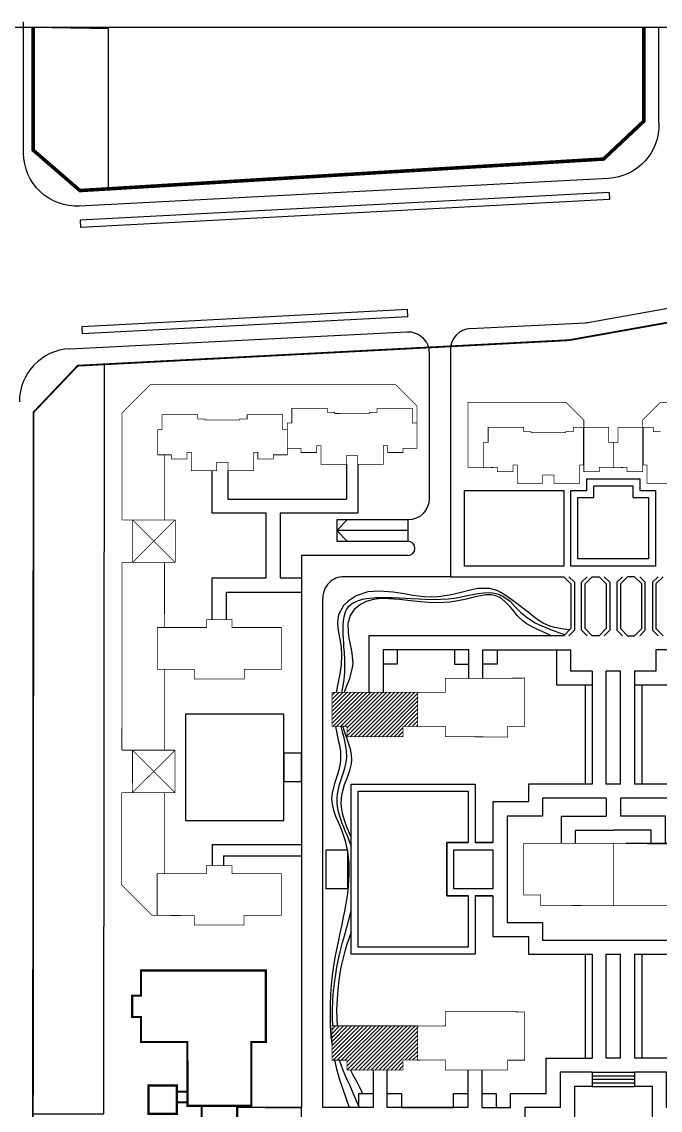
# Model space of a CAD drawing. Extents: x 164940 to 3842273, y 640355 to 1124023.
# Drawn here: x 3782986 to 3786589, y 1086024 to 1092166 of the extents above; entities that cross this region are included whole.
import ezdxf

# ---------------------------------------------------------------- set-up
doc = ezdxf.new("R2010")
doc.units = 0
doc.header["$LTSCALE"] = 1000
doc.header["$MEASUREMENT"] = 0
for name, pattern in [('238400', [0.8, 0.5, -0.3]), ('ACAD_ISO04W100', [30.5, 24, -3, 0.5, -3]), ('DASH', [0.35, 0.25, -0.1])]:
    doc.linetypes.add(name, pattern=pattern)
for name, color, linetype in [('HACTH', 8, 'Continuous'), ('l-123', 7, 'Continuous'), ('ROAD', 4, 'Continuous'), ('T-房间', 7, 'Continuous'), ('商业建筑', 7, 'Continuous'), ('地裂缝坐标戳', 130, 'Continuous'), ('红线', 1, 'Continuous'), ('道牙', 3, 'Continuous')]:
    doc.layers.add(name, color=color, linetype=linetype)
pattern_1 = [(45, (3485226.216563042, 1110707.083654269), (-11.22532015133644, 11.22532015133644), [])]

msp = doc.modelspace()

# ---------------------------------------------------------------- hatches: boundary and pattern name
at = {"layer": 'HACTH'}
h = msp.add_hatch(dxfattribs=at)
h.set_pattern_fill('ANSI31', color=6, scale=10, style=0)
h.set_pattern_definition(pattern_1)
h.paths.add_polyline_path([(3784736.894491537, 1088381.621291497), (3784736.894491509, 1088189.621290908), (3784820.894491503, 1088189.621290889), (3784820.894491494, 1088131.621290882), (3785136.894491555, 1088131.621290882), (3785136.894491555, 1088189.621290889), (3785220.894491484, 1088189.621290908), (3785220.894491522, 1088381.621291497)])
h = msp.add_hatch(dxfattribs=at)
h.set_pattern_fill('ANSI31', color=6, scale=10, style=0)
h.set_pattern_definition(pattern_1)
h.paths.add_polyline_path([(3785136.894491537, 1086307.764561184), (3785220.894491475, 1086307.764561184), (3785220.894491512, 1086499.764561773), (3784736.894491527, 1086499.764561773), (3784736.89449149, 1086307.764561184), (3784820.894491494, 1086307.764561166), (3784820.894491484, 1086249.764561158), (3785136.894491546, 1086249.764561158)])

# ---------------------------------------------------------------- linework, layer by layer
at = {"color": 8, "linetype": 'Continuous', "const_width": 20, "flags": 128}
msp.add_lwpolyline([(3786497.222811652, 1092134.941592076), (3786497.222811652, 1091605.858349734), (3786269.433069712, 1091391.517509659), (3783314.189842844, 1091213.628106181), (3783049.946068328, 1091442.134494995), (3783049.946068328, 1092132.956690349)], dxfattribs=at)
at = {"color": 8, "linetype": '238400', "ltscale": 5, "flags": 128}
msp.add_lwpolyline([(3783475.113719309, 1091228.130889059), (3783475.113719309, 1092127.168002211), (3783049.946068328, 1092132.956690349), (3783049.946068328, 1091442.134494995), (3783314.189842844, 1091213.628106181), (3783475.113719309, 1091228.130889059)], dxfattribs=at)
at = {"layer": 'l-123', "ltscale": 6}
msp.add_lwpolyline([(3781145.982447051, 1092135.633431011), (3790229.370824572, 1092135.633431011), (3790229.370824572, 1079378.863604319), (3781145.982447051, 1079378.863604319)], close=True, dxfattribs=at)
at = {"layer": 'ROAD', "color": 8}
for p, q in [((3786179.862884561, 1090469.304514535), (3786852.666202279, 1090589.117367164)), ((3785518.857161392, 1090435.055433483), (3786164.861597128, 1090467.597824679)), ((3784149.783850916, 1089472.293871612), (3784818.25015879, 1089472.293871612)), ((3784764.894784166, 1089234.572086082), (3785164.894784166, 1089234.572706361)), ((3784564.886141501, 1089154.572701555), (3784564.893463448, 1086038.085131393)), ((3785164.894490715, 1089154.572701555), (3784564.886141501, 1089154.572701555)), ((3785404.894490715, 1089034.572701555), (3784804.886722647, 1089034.572701555)), ((3784061.237828813, 1087522.913568065), (3784564.886179183, 1087522.914799702)), ((3784061.237828813, 1087522.913568065), (3784061.237828869, 1087402.913750027)), ((3784125.237828407, 1087458.913724561), (3784125.237828463, 1087402.913725775))]:
    msp.add_line(p, q, dxfattribs=at)
at = {"layer": 'ROAD', "color": 8, "ltscale": 6}
for p, q in [((3785404.894490715, 1089034.572701555), (3786044.89209459, 1089034.572701555)), ((3786044.89209459, 1089034.572701555), (3786084.89209459, 1088994.572701555)), ((3786604.901679091, 1089034.572701555), (3786564.901679091, 1088994.572701555)), ((3786084.89209459, 1088994.572701555), (3786084.89209459, 1088741.621291403)), ((3786564.901679091, 1088994.572701555), (3786564.901679091, 1088741.621291403)), ((3784244.886141501, 1088947.745182392), (3784564.886627428, 1088947.745182392)), ((3786084.89209459, 1088741.621291403), (3786044.89209459, 1088701.621291403)), ((3786564.901679091, 1088741.621291403), (3786604.901679091, 1088701.621291403)), ((3786044.89209459, 1088701.621291403), (3785588.908152131, 1088701.621291403)), ((3785588.908152131, 1088621.621291403), (3786084.89209459, 1088621.621291403)), ((3787060.880829299, 1088621.621291403), (3786564.901679091, 1088621.621291403))]:
    msp.add_line(p, q, dxfattribs=at)
for points in [[(3782996.381555645, 1091472.662574918), (3782996.381555645, 1092166.161510934)], [(3785406.466645084, 1090334.568326016), (3786074.238715999, 1090369.236356866), (3786867.982313026, 1090510.586261236), (3787235.864777293, 1090529.689734717)], [(3785280.828343051, 1090328.045692452), (3783452.680568218, 1090233.135638227)], [(3786174.070589215, 1089521.153093454), (3786174.070589215, 1089587.153093469), (3786474.070589624, 1089587.153093469), (3786474.070589624, 1089521.153093454), (3786563.249084258, 1089521.153093454), (3786563.249084258, 1089094.572701555), (3786084.89209459, 1089094.572701555), (3786084.89209459, 1089521.153093454), (3786174.070589215, 1089521.153093454)], [(3784061.238355001, 1089027.745182392), (3784364.886141501, 1089027.745182392), (3784364.886141501, 1089392.293871612), (3784061.238355001, 1089392.293871612)], [(3786073.176365837, 1089034.572701555), (3786104.89209459, 1089002.856972803), (3786104.89209459, 1088733.337020156), (3786073.176365837, 1088701.621291403)], [(3786176.612615593, 1088701.621291403), (3786144.89688684, 1088733.337020156), (3786144.89688684, 1089002.856972803), (3786176.612615593, 1089034.572701555)], [(3786244.89209459, 1089034.572701555), (3786284.89209459, 1088994.572701555), (3786284.89209459, 1088741.621291403), (3786244.89209459, 1088701.621291403), (3786204.89688684, 1088701.621291403), (3786164.89688684, 1088741.621291403), (3786164.89688684, 1088994.572701555), (3786204.89688684, 1089034.572701555), (3786244.89209459, 1089034.572701555)], [(3786273.176365837, 1089034.572701555), (3786304.89209459, 1089002.856972803), (3786304.89209459, 1088733.337020156), (3786273.176365837, 1088701.621291403)], [(3786376.612615593, 1089034.572701555), (3786344.89688684, 1089002.856972803), (3786344.89688684, 1088733.337020156), (3786376.612615593, 1088701.621291403)], [(3786444.89688684, 1088701.621291403), (3786484.89688684, 1088741.621291403), (3786484.89688684, 1088994.572701555), (3786444.89688684, 1089034.572701555), (3786404.89688684, 1089034.572701555), (3786364.89688684, 1088994.572701555), (3786364.89688684, 1088741.621291403), (3786404.89688684, 1088701.621291403), (3786444.89688684, 1088701.621291403)], [(3786473.181158088, 1088701.621291403), (3786504.89688684, 1088733.337020156), (3786504.89688684, 1089002.856972803), (3786473.181158088, 1089034.572701555)], [(3786576.617407843, 1089034.572701555), (3786544.901679091, 1089002.856972803), (3786544.901679091, 1088733.337020156), (3786576.617407843, 1088701.621291403)], [(3784444.886141501, 1089027.745182392), (3784564.886439478, 1089027.745182392)], [(3784141.238355001, 1088791.74478731), (3784141.238355001, 1088947.745182392), (3784326.934270363, 1088947.745182392)], [(3784968.893498842, 1086249.764561158), (3784968.893498842, 1086038.084678993), (3784684.893463448, 1086038.084678993), (3784684.886722647, 1088914.572408114)], [(3785588.908152131, 1088701.621291403), (3784944.899956377, 1088701.621291403), (3784944.899956377, 1088379.538080142)], [(3785508.908152131, 1088621.621291403), (3785024.899956377, 1088621.621291403)], [(3785024.899956377, 1088621.621291403), (3785024.899956377, 1088379.538080142)], [(3785104.899956377, 1088621.621291403), (3785104.899956377, 1088541.621291403), (3785024.899956377, 1088541.621291403)], [(3785428.908152131, 1088621.621291403), (3785428.908152131, 1088541.621291403), (3785508.908152131, 1088541.621291403)], [(3785508.908152131, 1088459.538080104), (3785508.908152131, 1088621.621291403)], [(3785588.908152131, 1088459.538080104), (3785588.908152131, 1088621.621291403)], [(3785668.908152131, 1088621.621291403), (3785668.908152131, 1088541.621291403), (3785588.908152131, 1088541.621291403)], [(3786204.89688684, 1088421.621291403), (3786004.89209459, 1088421.621291403), (3786004.89209459, 1088621.621291403)], [(3786204.89688684, 1088501.621291403), (3786084.89209459, 1088501.621291403), (3786084.89209459, 1088621.621291403)], [(3786564.901679091, 1088621.621291403), (3786564.901679091, 1088501.621291403), (3786444.89688684, 1088501.621291403)], [(3786644.901679091, 1088621.621291403), (3786644.901679091, 1088421.621291403), (3786444.89688684, 1088421.621291403)], [(3786204.89688684, 1088501.621291403), (3786204.89688684, 1087863.764562317)], [(3786364.89688684, 1088501.621291403), (3786284.89688684, 1088501.621291403)], [(3786284.89688684, 1087863.764562317), (3786284.89688684, 1088501.621291403)], [(3786364.89688684, 1087863.764562317), (3786364.89688684, 1088501.621291403)], [(3786444.89688684, 1088501.621291403), (3786444.89688684, 1087863.764562317)], [(3786164.89688684, 1088421.621291403), (3786164.89688684, 1087863.764562317)], [(3786484.89688684, 1088421.621291403), (3786484.89688684, 1087863.764562317)], [(3785544.895980133, 1087233.764561944), (3785544.895980133, 1086903.764561553), (3784844.894594893, 1086903.764561553), (3784844.894594893, 1087863.764562317), (3785544.895980133, 1087863.764562317), (3785544.895980133, 1087533.764561944)], [(3786204.89688684, 1087863.764562317), (3785844.894491479, 1087863.764562317), (3785844.894491479, 1087763.764561944), (3785644.894490715, 1087763.764561944), (3785644.894490715, 1087533.764561944)], [(3786364.89688684, 1087863.764562317), (3786284.89688684, 1087863.764562317)], [(3786444.89688684, 1086903.764562317), (3786804.894491479, 1086903.764562317), (3786804.894491479, 1087003.764561944), (3787004.894490715, 1087003.764561944), (3787004.894490715, 1087763.764561944), (3786804.894491479, 1087763.764561944), (3786804.894491479, 1087863.764562317), (3786444.89688684, 1087863.764562317)], [(3783810.841302739, 1087815.55914157), (3783810.841131981, 1087815.356705253)], [(3785504.895980133, 1087233.764561944), (3785504.895980133, 1086943.764561553), (3784884.894594893, 1086943.764561553), (3784884.894594893, 1087823.764562317), (3785504.895980133, 1087823.764562317), (3785504.895980133, 1087533.764561944)], [(3786284.894491237, 1087783.764562317), (3785924.894491479, 1087783.764562317), (3785924.894491479, 1087683.764561944), (3785724.894490715, 1087683.764561944), (3785724.894490715, 1087083.764561944), (3785924.894491479, 1087083.764561944)], [(3785924.894491479, 1087083.764561944), (3785924.894491479, 1086983.764562317), (3786724.894491479, 1086983.764562317), (3786724.894491479, 1087083.764561944), (3786924.894490715, 1087083.764561944), (3786924.894490715, 1087683.764561944), (3786724.894491479, 1087683.764561944), (3786724.894491479, 1087783.764562317), (3786364.894491237, 1087783.764562317)], [(3786284.894491237, 1087783.764562336), (3786284.894491209, 1087683.764561944)], [(3786364.894491237, 1087783.764562317), (3786364.894491209, 1087683.764561944)], [(3786031.799766764, 1087529.76456222), (3786031.799766764, 1087683.764561944), (3786284.894491209, 1087683.764561944)], [(3786617.9892157, 1087529.76456222), (3786617.9892157, 1087683.764561944), (3786364.894491265, 1087683.764561944)], [(3786111.799766764, 1087529.764562239), (3786111.799766764, 1087603.764561944), (3786324.894491237, 1087603.764561944)], [(3786537.9892157, 1087529.764562239), (3786537.9892157, 1087603.764561944), (3786324.894491237, 1087603.764561944)], [(3785504.895980133, 1087533.764561944), (3785384.895980133, 1087533.764561944), (3785384.895980133, 1087233.764561944), (3785504.895980133, 1087233.764561944)], [(3785504.895980133, 1087233.764561944), (3785384.895980133, 1087233.764561944), (3785384.895980133, 1087533.764561944), (3785504.895980133, 1087533.764561944)], [(3785644.894490715, 1087533.764561944), (3785544.895980133, 1087533.764561944)], [(3785544.895980133, 1087533.764561944), (3785644.894490715, 1087533.764561944)], [(3785644.894490715, 1087493.764561944), (3785644.894490715, 1087273.764561944)], [(3785544.895980133, 1087233.764561944), (3785644.894490715, 1087233.764561944)], [(3785644.894490715, 1087233.764561944), (3785544.895980133, 1087233.764561944)], [(3785644.894490715, 1087233.764561944), (3785644.894490715, 1087003.764561944), (3785844.894491479, 1087003.764561944), (3785844.894491479, 1086903.764562317), (3786204.89688684, 1086903.764562317)], [(3786164.89688684, 1086903.764562317), (3786164.89688684, 1086318.085755211)], [(3786204.89688684, 1086903.764562317), (3786204.89688684, 1086318.085755211)], [(3786284.89688684, 1086903.764562317), (3786364.89688684, 1086903.764562317)], [(3786284.89688684, 1086318.089104992), (3786284.89688684, 1086903.764562317)], [(3786364.89688684, 1086318.089104992), (3786364.89688684, 1086903.764562317)], [(3786444.89688684, 1086903.764562317), (3786444.89688684, 1086318.085755211)], [(3786484.89688684, 1086903.764562317), (3786484.89688684, 1086318.085755211)], [(3785582.893498836, 1086249.764561196), (3785582.893498836, 1086038.084678993), (3785744.892523305, 1086038.084678993), (3785744.892523305, 1086118.087430102), (3785944.893360751, 1086118.087430102), (3785944.893360751, 1086318.089104992), (3786204.89688684, 1086318.089104992)], [(3786364.89688684, 1086318.089104992), (3786284.89688684, 1086318.089104992)], [(3787066.895482594, 1086249.764561177), (3787066.895482594, 1086038.084678993), (3786904.892523305, 1086038.084678993), (3786904.892523305, 1086118.087430102), (3786704.893360751, 1086118.087430102), (3786704.893360751, 1086318.089104992), (3786444.89688684, 1086318.089104992)], [(3785502.893498836, 1086249.764561177), (3785502.893498836, 1086038.084678993), (3785048.893498842, 1086038.084678993), (3785048.893498842, 1086249.764561158)], [(3786204.89688684, 1086238.089104992), (3786024.893360751, 1086238.089104992), (3786024.893360751, 1086038.087430102), (3785824.892523305, 1086038.087430102), (3785824.892523305, 1085838.087430102)], [(3786204.89688684, 1086238.089104992), (3786204.89688684, 1086158.089104992)], [(3786204.89688684, 1086238.089104992), (3786444.89688684, 1086238.089104992)], [(3786204.89688684, 1086218.089104992), (3786444.89688684, 1086218.089104992)], [(3786824.892523305, 1085838.087430102), (3786824.892523305, 1086038.087430102), (3786624.893360751, 1086038.087430102), (3786624.893360751, 1086238.089104992), (3786444.89688684, 1086238.089104992)], [(3786444.89688684, 1086238.089104992), (3786444.89688684, 1086158.089104992)], [(3786204.89688684, 1086158.089104992), (3786104.893360751, 1086158.089104992), (3786104.893360751, 1085958.087430102), (3785904.892523305, 1085958.087430102), (3785904.892523305, 1085838.087430102)], [(3786204.89688684, 1086198.089104992), (3786444.89688684, 1086198.089104992)], [(3786204.89688684, 1086178.089104992), (3786444.89688684, 1086178.089104992)], [(3786204.89688684, 1086158.089104992), (3786444.89688684, 1086158.089104992)], [(3786744.892523305, 1085838.087430102), (3786744.892523305, 1085958.087430102), (3786544.893360751, 1085958.087430102), (3786544.893360751, 1086158.089104992), (3786444.89688684, 1086158.089104992)], [(3784888.893498842, 1086038.084678993), (3784888.893498842, 1086118.084678993), (3784968.893498842, 1086118.084678993)], [(3785048.893498842, 1086118.084678993), (3785128.893498842, 1086118.084678993), (3785128.893498842, 1086038.084678993)], [(3785422.893498836, 1086038.084678993), (3785422.893498836, 1086118.084678993), (3785502.893498836, 1086118.084678993)], [(3785582.893498836, 1086118.084678993), (3785662.893498836, 1086118.084678993), (3785662.893498836, 1086038.084678993)], [(3784359.893523462, 1086038.084678993), (3784201.441516111, 1086038.084678993)], [(3784564.891409285, 1086038.086206046), (3784359.893523462, 1086038.084678993)], [(3784359.893523462, 1086038.084678993), (3784564.893463448, 1086038.085753628)], [(3785128.893498842, 1086038.084678993), (3785422.893498836, 1086038.084678993)]]:
    msp.add_lwpolyline(points, dxfattribs=at)
at = {"layer": 'ROAD', "color": 8}
msp.add_lwpolyline([(3783256.764032541, 1090321.102780149), (3785158.857161392, 1090416.920479321, -0.4290335848707968), (3785284.894490715, 1090297.072447826), (3785284.894490715, 1089474.573581935, -0.414213562373095), (3785164.894490715, 1089354.573581935), (3784764.894784166, 1089354.573581935)], format="xyb", dxfattribs=at)
for points in [[(3785404.894490715, 1090315.207401988), (3785404.894490715, 1089034.572701555)], [(3784882.250158384, 1089669.353748717), (3784882.250158384, 1089392.293871612), (3784444.886141501, 1089392.293871612), (3784444.886141501, 1089027.745182392)], [(3784818.25015879, 1089669.353748717), (3784818.25015879, 1089472.293871612)], [(3784061.238355001, 1089392.293871612), (3784061.238355001, 1089392.293871612), (3784061.238355001, 1089632.293871575)], [(3784149.783850916, 1089632.293871593), (3784149.783850916, 1089472.293871612)], [(3784764.894784166, 1089354.573581935), (3784764.894784166, 1089234.572086082)], [(3784822.119961044, 1089354.572743688), (3784764.894784166, 1089294.573144157), (3784822.119956015, 1089234.572174818)], [(3785164.894784166, 1089354.573581935), (3785164.894784166, 1089234.572706361)], [(3785164.894784166, 1089294.573144157), (3784764.894784166, 1089294.573144157)], [(3784061.238355001, 1088791.744802453), (3784061.238355001, 1089027.745182392)], [(3784125.237931784, 1087458.913724561), (3784564.886329545, 1087458.914799698)]]:
    msp.add_lwpolyline(points, dxfattribs=at)
for points in [[(3783452.677053044, 1090233.135455259), (3783302.308697531, 1090225.308642191), (3783052.458291229, 1089962.350631923), (3783049.150547309, 1086003.087430083), (3783449.147720354, 1086003.087430083), (3783452.677053044, 1090233.135455259)], [(3784464.887841007, 1088259.198653576), (3783910.477626536, 1088259.197989058), (3783910.477626489, 1087659.198144925), (3784464.88784096, 1087659.198809461)], [(3784464.887840988, 1087879.198731527), (3784564.888698801, 1087879.198778503), (3784564.888698801, 1088039.198778503), (3784464.887840988, 1088039.198731527)]]:
    msp.add_lwpolyline(points, close=True, dxfattribs=at)
at = {"layer": 'ROAD', "color": 8, "ltscale": 6}
for points in [[(3786214.070589215, 1089481.153093454), (3786214.070589215, 1089547.153093469), (3786434.070589624, 1089547.153093469), (3786434.070589624, 1089481.153093454), (3786523.249084258, 1089481.153093454), (3786523.249084258, 1089134.572701555), (3786124.89209459, 1089134.572701555), (3786124.89209459, 1089481.153093454)], [(3786044.89209459, 1089094.572701555), (3785484.893557213, 1089094.572701555), (3785484.893557213, 1089521.153093454), (3786044.89209459, 1089521.153093454)], [(3784824.894594893, 1087273.764561944), (3784704.890016595, 1087273.764702518), (3784704.890016595, 1087493.764702518), (3784824.894594893, 1087493.764561944)], [(3785644.894490715, 1087273.764561944), (3785424.895980133, 1087273.764561944), (3785424.895980133, 1087493.764561944), (3785644.894490715, 1087493.764561944)], [(3784564.891409285, 1086038.086206046), (3784201.441516111, 1086038.085131393), (3784201.441516111, 1085438.08499907), (3784564.891409285, 1085438.086073705)]]:
    msp.add_lwpolyline(points, close=True, dxfattribs=at)
at = {"layer": 'ROAD', "color": 8}
for centre, radius, start, end in [((3786158.824267795, 1090587.445856192), 120.0000000000065, 272.883824201051, 280.0973917685381), ((3785524.894490715, 1090315.207401988), 120, 92.88382420105103, 180), ((3783272.505857868, 1090021.51607328), 299.9999999999775, 93.00783741242952, 179.9530424442), ((3785164.894846192, 1089194.57268848), 40.00001789397675, 270.0000800412793, 90.00008004127936), ((3784804.886722647, 1088914.572701555), 120, 90, 180.0001600825587)]:
    msp.add_arc(centre, radius, start, end, dxfattribs=at)
at = {"layer": 'T-房间', "linetype": 'DASH', "ltscale": 6}
for p, q in [((3786158.070589432, 1089665.081355096), (3786158.070589432, 1089877.15309345)), ((3786490.070589434, 1089877.15309345), (3786490.070589434, 1089665.081355096))]:
    msp.add_line(p, q, dxfattribs=at)
at = {"layer": 'T-房间', "ltscale": 6, "const_width": 4}
for points in [[(3785216.250158621, 1089901.353748728), (3785216.250158621, 1089998.160457377), (3785096.250158621, 1090118.160457377), (3783712.58434708, 1090118.160457377), (3783552.466273548, 1089958.177384053), (3783551.957533218, 1089355.036394288)], [(3786158.070589432, 1089877.15309345), (3786158.070589432, 1089918.160457377), (3786058.070589432, 1090018.160457377), (3785504.894490724, 1090018.160457377), (3785504.894490724, 1089651.153093491), (3785592.070589399, 1089651.153093491)], [(3786490.070589434, 1089877.15309345), (3786490.070589434, 1089918.160457377), (3786590.070589434, 1090018.160457377), (3787144.894490724, 1090018.160457377), (3787144.894490724, 1089651.153093491), (3787056.07058944, 1089651.153093491)], [(3786592.070589446, 1089853.153093447), (3786550.070589444, 1089853.153093447), (3786550.070589444, 1089877.15309345), (3786350.070589434, 1089877.15309345), (3786350.070589434, 1089793.153093447), (3786324.070589438, 1089793.153093447), (3786324.07058941, 1089651.153093491), (3786402.070589436, 1089651.153093473), (3786402.070589436, 1089627.153093469), (3786490.070589434, 1089627.153093469), (3786490.070589434, 1089665.081355096), (3786514.070589643, 1089665.081355096), (3786514.070589643, 1089561.153093454), (3786658.070589637, 1089561.153093436)], [(3783792.267408974, 1089722.310741384), (3783791.957447844, 1089354.833957971)], [(3783551.957533218, 1089355.036394288), (3783851.957533218, 1089354.783348803)], [(3783611.957533218, 1089355.036394288), (3783611.957533218, 1089115.036394288)], [(3783611.957533218, 1089354.985785194), (3783851.957533218, 1089114.783178054)], [(3783851.957533218, 1089354.783348803), (3783611.957533218, 1089115.036394288)], [(3783851.957533218, 1089354.783348803), (3783851.957533218, 1089114.783178054)], [(3783551.755096836, 1089115.036394288), (3783550.861457976, 1088055.576011342)], [(3783851.957533218, 1089114.783178054), (3783551.755096836, 1089115.036394288)], [(3783791.755011462, 1089114.833957971), (3783791.445437612, 1088747.816315283)], [(3783791.246329404, 1088511.762058371), (3783790.86154335, 1088055.576011342)], [(3783550.861457976, 1088055.576011342), (3783850.861457976, 1088055.576011342)], [(3783610.861457976, 1088055.576011342), (3783610.861457976, 1087815.576011342)], [(3783610.861457976, 1088055.525402249), (3783850.861457976, 1087815.322795109)], [(3783850.861457976, 1088055.322965857), (3783610.861457976, 1087815.576011342)], [(3783611.957533218, 1088055.576011342), (3783611.957533218, 1087870.036394288)], [(3783850.861457976, 1088055.322965857), (3783850.861457976, 1087815.322795109)], [(3783550.659021594, 1087815.576011342), (3783550.219431704, 1087294.416856774), (3783721.560687374, 1087122.931016394), (3783750.08330494, 1087122.931173079)], [(3783550.659021594, 1087815.576011342), (3783850.861457976, 1087815.576011342)], [(3783790.659106977, 1087815.576011342), (3783790.273979416, 1087358.985091679)]]:
    msp.add_lwpolyline(points, dxfattribs=at)
for points in [[(3785216.250158612, 1089901.353748728), (3785190.250158615, 1089901.353748728), (3785190.250158615, 1089985.353748713), (3784990.250158606, 1089985.353748713), (3784990.250158606, 1089961.353748728), (3784948.250158614, 1089961.353748728), (3784948.250158604, 1089955.353748713), (3784752.250158627, 1089955.353748658), (3784752.250158627, 1089961.353748728), (3784710.250158625, 1089961.353748728), (3784710.250158625, 1089985.353748713), (3784510.250158615, 1089985.353748713), (3784510.250158615, 1089901.353748728), (3784484.25015861, 1089901.353748728), (3784484.250158591, 1089759.353748773), (3784562.250158617, 1089759.353748754), (3784562.250158617, 1089735.353748751), (3784650.250158615, 1089735.353748751), (3784650.250158615, 1089773.282010377), (3784674.250158824, 1089773.282010377), (3784674.250158824, 1089669.353748717), (3784818.250158818, 1089669.353748717), (3784818.25015879, 1089717.353748687), (3784882.25015844, 1089717.35374865), (3784882.250158412, 1089669.353748717), (3785026.250158416, 1089669.353748717), (3785026.250158416, 1089773.282010377), (3785050.250158615, 1089773.282010377), (3785050.250158615, 1089735.353748751), (3785138.250158614, 1089735.353748751), (3785138.250158614, 1089759.353748754), (3785216.250158621, 1089759.353748754)], [(3784484.25015861, 1089864.293871605), (3784458.250158614, 1089864.293871605), (3784458.250158614, 1089948.293871608), (3784258.250158604, 1089948.293871608), (3784258.250158604, 1089924.293871605), (3784216.250158602, 1089924.293871623), (3784216.250158602, 1089918.29387159), (3784020.250158625, 1089918.293871552), (3784020.250158625, 1089924.293871605), (3783978.250158623, 1089924.293871605), (3783978.250158623, 1089948.293871608), (3783778.250158614, 1089948.293871608), (3783778.250158614, 1089864.293871605), (3783752.250158608, 1089864.293871605), (3783752.250158589, 1089722.293871649), (3783830.250158615, 1089722.293871649), (3783830.250158615, 1089698.293871646), (3783918.250158614, 1089698.293871646), (3783918.250158614, 1089736.222133272), (3783942.250158822, 1089736.222133272), (3783942.250158813, 1089632.293871612), (3784086.250158817, 1089632.293871612), (3784086.250158789, 1089680.293871582), (3784150.250158438, 1089680.293871526), (3784150.250158411, 1089632.293871612), (3784294.250158405, 1089632.293871612), (3784294.250158405, 1089736.222133272), (3784318.250158614, 1089736.222133272), (3784318.250158614, 1089698.293871646), (3784406.250158612, 1089698.293871646), (3784406.250158612, 1089722.293871649), (3784484.25015861, 1089722.293871649)], [(3786324.070589429, 1089793.153093447), (3786298.070589432, 1089793.153093447), (3786298.070589432, 1089877.153093432), (3786098.070589423, 1089877.15309345), (3786098.070589423, 1089853.153093447), (3786056.070589431, 1089853.153093447), (3786056.070589421, 1089847.153093432), (3785860.070589444, 1089847.153093376), (3785860.070589444, 1089853.153093447), (3785818.070589442, 1089853.153093447), (3785818.070589442, 1089877.15309345), (3785618.070589432, 1089877.15309345), (3785618.070589432, 1089793.153093447), (3785592.070589427, 1089793.153093447), (3785592.070589408, 1089651.153093491), (3785670.070589434, 1089651.153093473), (3785670.070589434, 1089627.153093469), (3785758.070589432, 1089627.153093469), (3785758.070589432, 1089665.081355096), (3785782.070589641, 1089665.081355096), (3785782.070589632, 1089561.153093436), (3785926.070589636, 1089561.153093436), (3785926.070589608, 1089609.153093406), (3785990.070589257, 1089609.153093369), (3785990.070589229, 1089561.153093436), (3786134.070589233, 1089561.153093436), (3786134.070589233, 1089665.081355096), (3786158.070589432, 1089665.081355096), (3786158.070589432, 1089627.153093469), (3786246.070589431, 1089627.153093469), (3786246.070589431, 1089651.153093473), (3786324.070589438, 1089651.153093473)], [(3784451.238345157, 1088747.745178238), (3784451.238292361, 1088511.74517677), (3784241.738277458, 1088511.745175448), (3784241.738280168, 1088457.245183521), (3783960.738280162, 1088457.245183521), (3783960.738280162, 1088511.745183513), (3783751.238292361, 1088511.745190666), (3783751.238338433, 1088747.745177363), (3784029.238385621, 1088747.745178238), (3784029.238396686, 1088791.744814561), (3784173.238313317, 1088791.744760004), (3784173.238313317, 1088747.745183323), (3784451.238345157, 1088747.745178238)], [(3785220.894491522, 1088381.621291497), (3785376.894491499, 1088381.621291459), (3785376.894491499, 1088461.621291403), (3785728.894491501, 1088461.621291459), (3785824.894491479, 1088461.621291441), (3785824.894491525, 1088189.621290908), (3785728.89449152, 1088189.621290871), (3785728.894491529, 1088131.621290901), (3785376.894491481, 1088131.621290882), (3785376.894491481, 1088189.621290871), (3785220.894491484, 1088189.621290889)], [(3785220.894491512, 1088381.621291497), (3784736.894491537, 1088381.621291497), (3784736.894491509, 1088189.621290908), (3784820.894491503, 1088189.621290889), (3784820.894491494, 1088131.621290882), (3785136.894491555, 1088131.621290882), (3785136.894491555, 1088189.621290889), (3785220.89449155, 1088189.621290908)], [(3786324.894491395, 1087529.764562276), (3786324.894491395, 1087529.764562276), (3785818.705042589, 1087529.764562183), (3785818.705042589, 1087237.764561669), (3785914.705042586, 1087237.76456165), (3785914.705042586, 1087179.76456168), (3786324.894491479, 1087179.764561717), (3786324.894491488, 1087237.764561706)], [(3786831.083940359, 1087529.764562183), (3786324.894491553, 1087529.764562276), (3786324.894491553, 1087529.764562276), (3786324.894491488, 1087237.764561743), (3786324.894491479, 1087179.764561717), (3786735.083940363, 1087179.76456168), (3786735.083940372, 1087237.76456165), (3786831.083940368, 1087237.764561669)], [(3784450.274670774, 1087358.914141346), (3784450.274617977, 1087122.914139879), (3784240.774603074, 1087122.914138556), (3784240.774605785, 1087068.414146629), (3783959.774605788, 1087068.414146629), (3783959.774605779, 1087122.914146621), (3783750.274617977, 1087122.914153774), (3783750.274670774, 1087358.914140452), (3784028.274711248, 1087358.914141346), (3784028.274722302, 1087402.913777669), (3784172.274638934, 1087402.913723112), (3784172.274638934, 1087358.914146431), (3784450.274670774, 1087358.914141346)], [(3785220.894491512, 1086499.764561792), (3785376.89449149, 1086499.764561754), (3785376.89449149, 1086579.764561699), (3785728.894491492, 1086579.764561754), (3785824.894491469, 1086579.764561736), (3785824.894491516, 1086307.764561203), (3785728.89449151, 1086307.764561166), (3785728.89449152, 1086249.764561196), (3785376.894491471, 1086249.764561177), (3785376.894491471, 1086307.764561166), (3785220.894491475, 1086307.764561184)], [(3785220.894491503, 1086499.764561773), (3784736.894491527, 1086499.764561773), (3784736.89449149, 1086307.764561184), (3784820.894491494, 1086307.764561166), (3784820.894491484, 1086249.764561158), (3785136.894491546, 1086249.764561158), (3785136.894491537, 1086307.764561184), (3785220.89449154, 1086307.764561184)]]:
    msp.add_lwpolyline(points, close=True, dxfattribs=at)
at = {"layer": '商业建筑', "const_width": 12}
for points in [[(3783921.44151612, 1086048.087430083), (3784281.441516111, 1086048.087430083), (3784281.441516139, 1086408.087430083), (3784363.441516103, 1086408.087430083), (3784363.441516094, 1086812.087430105), (3783659.125990083, 1086812.087430105), (3783659.125990083, 1086670.087430113), (3783609.461772347, 1086670.078974486), (3783609.461772347, 1086550.078974486), (3783659.125990083, 1086550.087430113), (3783659.125990083, 1086408.087430139), (3783920.912250064, 1086408.087430083), (3783921.44151612, 1086048.087430083)], [(3783701.441516129, 1086163.087430083), (3783861.44151612, 1086163.087430102), (3783861.44151612, 1086003.087430102), (3783701.441516129, 1086003.087430083)], [(3784201.441516111, 1086048.087430083), (3784001.441516111, 1086048.087430083), (3784001.441516111, 1085918.087430102), (3784201.441516111, 1085918.087430102)]]:
    msp.add_lwpolyline(points, close=True, dxfattribs=at)
for points in [[(3783861.44151612, 1086128.087430102), (3783921.44151612, 1086128.087430102)], [(3783861.44151612, 1086068.087430102), (3783921.44151612, 1086068.087430102)]]:
    msp.add_lwpolyline(points, dxfattribs=at)
at = {"layer": '地裂缝坐标戳', "color": 8, "ltscale": 6}
for points in [[(3786078.460278369, 1088735.189475183), (3786044.74701694, 1088738.744896621), (3786013.959605906, 1088743.223833618), (3785995.273478243, 1088746.978954904), (3785965.308262965, 1088755.504589629), (3785929.114316933, 1088771.771491215), (3785903.552265463, 1088787.474788361), (3785875.824481685, 1088807.599422679), (3785843.49759735, 1088833.379157939), (3785814.341796644, 1088856.737727978), (3785779.577726096, 1088883.677432359), (3785752.138958162, 1088904.580272426), (3785713.69594802, 1088931.04352272), (3785690.010947788, 1088945.263154496), (3785672.393653633, 1088954.080144641), (3785626.725073762, 1088967.717545022), (3785560.20372493, 1088967.195377395), (3785516.676390719, 1088959.097000052), (3785457.383398784, 1088943.898202003), (3785408.659534546, 1088931.533514623), (3785338.593099488, 1088920.527326398), (3785295.537912536, 1088919.440856044), (3785257.214610612, 1088921.460162558), (3785193.766175972, 1088929.119569816), (3785154.713889014, 1088935.327754327), (3785082.748436479, 1088946.744740707), (3785002.763343992, 1088953.418712158), (3784940.004566226, 1088948.608222798), (3784873.056894455, 1088926.855545238), (3784827.285509117, 1088897.153920558), (3784801.475864647, 1088871.627212231), (3784773.00690376, 1088819.687142827), (3784767.485561667, 1088777.880546142), (3784769.803384745, 1088741.901388866), (3784780.392561693, 1088680.310750817), (3784787.805304218, 1088637.138941725), (3784791.283214845, 1088592.710789506), (3784788.116659576, 1088534.951112279), (3784780.768914128, 1088486.673161433), (3784771.369080886, 1088438.499167458), (3784760.513206076, 1088381.621291497)], [(3784792.105783865, 1088381.621291497), (3784800.322934713, 1088418.535841842), (3784804.239353713, 1088440.025464118), (3784809.534814766, 1088492.513322578), (3784810.115879679, 1088535.508766201), (3784809.125167903, 1088565.68029045), (3784806.543572329, 1088608.83635736), (3784804.575780824, 1088636.847901799), (3784803.025176467, 1088659.636933476), (3784800.446189081, 1088709.177498788), (3784799.860247754, 1088732.642504898), (3784799.947682124, 1088754.907750384), (3784801.798029689, 1088785.757862934), (3784805.073394885, 1088808.05860429), (3784812.680215238, 1088835.23923044), (3784818.308505237, 1088847.791676883), (3784830.222286692, 1088865.516403568), (3784845.862913232, 1088880.099439648), (3784856.164102376, 1088887.009550472), (3784887.061861053, 1088900.937595078), (3784909.87330498, 1088907.280627013), (3784931.590566484, 1088911.390198608), (3784969.06033105, 1088915.505990376), (3784982.748388479, 1088916.330098704), (3785033.541537801, 1088917.351721701), (3785076.328489797, 1088916.659410716), (3785117.428084359, 1088915.058773354), (3785185.861275874, 1088911.217846953), (3785228.796676349, 1088908.772190911), (3785295.895727359, 1088906.426108991), (3785350.196318438, 1088907.144514796), (3785392.634417571, 1088910.050409836), (3785427.337452646, 1088914.240606417), (3785466.659059523, 1088921.099227861), (3785508.51662006, 1088929.860880253), (3785528.96300027, 1088934.081770469), (3785561.184465688, 1088939.908942737), (3785593.218539095, 1088943.83391288), (3785632.60858855, 1088944.392061651), (3785670.336470276, 1088937.997815971), (3785700.833505148, 1088925.213332296), (3785742.695069646, 1088895.938161061), (3785771.021217236, 1088864.720537764), (3785784.418705756, 1088850.680759427), (3785802.701229591, 1088832.798579399), (3785840.783996208, 1088801.551912193), (3785883.373110563, 1088775.007298597), (3785908.417171545, 1088762.189073068), (3785970.622237965, 1088735.961165176), (3785995.347256016, 1088726.975010996), (3786015.685968434, 1088719.943634559), (3786051.327981854, 1088708.057178658)], [(3785973.42366332, 1088701.621291403), (3785951.639772354, 1088712.933443066), (3785919.665232588, 1088727.335038957), (3785889.355277985, 1088740.21464181), (3785866.800783535, 1088750.635575642), (3785848.921910783, 1088760.178134356), (3785833.391745498, 1088769.984230556), (3785813.082571493, 1088785.732823563), (3785793.533096097, 1088804.183890101), (3785784.32252473, 1088813.985998248), (3785762.274792481, 1088840.032059596), (3785743.504166285, 1088862.545101725), (3785723.252832655, 1088883.90061763), (3785713.253152946, 1088893.54666679), (3785695.063430367, 1088908.773783826), (3785680.665523417, 1088918.281794124), (3785662.092694201, 1088926.878793862), (3785635.255712418, 1088932.237275232), (3785604.846300872, 1088931.39973468), (3785566.119495479, 1088924.673169766), (3785538.102282265, 1088918.23932412), (3785487.082761366, 1088906.606828411), (3785436.135898789, 1088896.56427049), (3785401.861453529, 1088891.503523578), (3785367.202471688, 1088888.327892096), (3785338.276431838, 1088887.265523531), (3785281.826723468, 1088888.558357143), (3785236.745411584, 1088891.923964926), (3785180.806052338, 1088897.753791836), (3785118.648219861, 1088904.849340887), (3785087.975506045, 1088907.986283124), (3785058.018633284, 1088910.193197009), (3785013.656962605, 1088910.662266471), (3784970.874254553, 1088906.077823219), (3784929.766960142, 1088894.427716386), (3784898.406270657, 1088878.405961309), (3784862.537339356, 1088848.52365327), (3784838.923343921, 1088814.965286487), (3784826.261547411, 1088770.544796762), (3784827.436298996, 1088718.103849132), (3784832.225068508, 1088688.22038005), (3784843.211840883, 1088635.353209273), (3784849.342708474, 1088602.972368029), (3784853.905967314, 1088544.605527621), (3784851.511880716, 1088520.25707391), (3784833.061059926, 1088454.834346984), (3784817.072284471, 1088413.521281191), (3784805.417905411, 1088381.621291459)], [(3784756.359700056, 1088189.621290889), (3784761.991811877, 1088160.705176973), (3784766.352619853, 1088139.439267319), (3784772.425662529, 1088111.952825327), (3784778.369107747, 1088083.691113171), (3784784.008157717, 1088048.107430273), (3784785.720767787, 1088026.155054894), (3784785.434922993, 1088002.127005876), (3784782.69607255, 1087978.972975117), (3784770.909669537, 1087930.013130632), (3784765.792774389, 1087913.418633294), (3784760.258722685, 1087896.239555039), (3784751.15613112, 1087867.715966039), (3784744.610011315, 1087845.041788899), (3784737.437614247, 1087812.279197302), (3784734.637211392, 1087784.978457325), (3784736.939720975, 1087749.922403198), (3784744.855188465, 1087717.418127496), (3784757.455006221, 1087682.863053185), (3784764.788734948, 1087665.40305185), (3784775.45524759, 1087640.933262509), (3784790.210014896, 1087605.576410097), (3784800.63221243, 1087577.063112323), (3784810.769600373, 1087544.456578948), (3784819.236629007, 1087510.553886452), (3784822.633591777, 1087493.764564589)], [(3784786.805585984, 1088189.621290889), (3784794.693066597, 1088158.167724878), (3784800.926448384, 1088134.059616708), (3784805.452106677, 1088115.813123015), (3784811.908110797, 1088086.176211153), (3784816.741091896, 1088054.623771281), (3784818.270633517, 1088014.883891892), (3784815.609982533, 1087988.598596853), (3784807.500061372, 1087952.079000016), (3784798.29302809, 1087921.915923719), (3784786.824272059, 1087887.858235453), (3784776.195207041, 1087854.578030714), (3784765.410897143, 1087806.705755562), (3784763.62740049, 1087788.117172223), (3784763.334361713, 1087775.771177196), (3784764.089200905, 1087757.819632747), (3784766.368333155, 1087738.240754426), (3784770.259917293, 1087717.46269957), (3784777.011741854, 1087691.254136366), (3784786.655326065, 1087661.52956915), (3784793.096880883, 1087643.98402809), (3784801.748016177, 1087621.915597644), (3784811.77748354, 1087597.419465397), (3784816.733341644, 1087585.467489519), (3784825.556066174, 1087564.04570571), (3784834.471170882, 1087541.687047601), (3784844.894594893, 1087513.488437691)], [(3784844.894594893, 1087564.442908101), (3784838.165010296, 1087580.481784277), (3784830.157518627, 1087599.558167745), (3784822.893494757, 1087617.260866285), (3784814.58712844, 1087638.60244722), (3784807.149870543, 1087659.603942864), (3784800.943691896, 1087679.741830257), (3784795.88449939, 1087699.774136123), (3784792.057708826, 1087720.321956415), (3784790.154997164, 1087736.373760224), (3784789.247761395, 1087756.239962456), (3784790.332745386, 1087781.385606182), (3784792.99292594, 1087802.418104735), (3784797.703927847, 1087825.916080539), (3784808.053630561, 1087861.439404794), (3784821.582084408, 1087897.296882876), (3784837.755066546, 1087940.417855558), (3784844.095923387, 1087962.432042815), (3784847.252385065, 1087978.46462774), (3784849.038971102, 1088003.453916264), (3784847.501065049, 1088026.594165032), (3784842.682757804, 1088053.360037067), (3784837.458634645, 1088073.358025578), (3784827.03476995, 1088105.796731029), (3784820.345054016, 1088124.708192487), (3784811.267854569, 1088150.071831857), (3784805.310841117, 1088167.38863944), (3784797.643580686, 1088191.986508433)], [(3784824.894594893, 1087480.78947964), (3784828.604004214, 1087453.770945006), (3784830.42367854, 1087435.193079979), (3784831.775752863, 1087415.081921712), (3784832.528586721, 1087395.082720135), (3784832.732047381, 1087374.387802434), (3784832.262721879, 1087349.489976232), (3784830.927848842, 1087322.126061906), (3784828.322407247, 1087289.366234344), (3784823.583883958, 1087247.298856293), (3784818.795596061, 1087213.411692426), (3784813.098561445, 1087178.534704045), (3784807.348655581, 1087146.800324515), (3784800.731965516, 1087112.895793681), (3784792.360753583, 1087072.359837507), (3784781.943233505, 1087023.616123487), (3784771.314947799, 1086973.845614445), (3784762.51788942, 1086931.058011901), (3784753.759394705, 1086885.145916519), (3784740.460222343, 1086800.380527274), (3784732.67198108, 1086730.285915014), (3784728.787517127, 1086679.134763152), (3784725.964348594, 1086612.472854693), (3784725.596545709, 1086552.356131141), (3784727.034534568, 1086501.655512684), (3784731.174236348, 1086440.267719616), (3784736.894491499, 1086388.793058106)], [(3784740.964070035, 1086499.764561773), (3784739.254380602, 1086538.903218535), (3784739.156880591, 1086585.221960311), (3784741.467299506, 1086641.386029095), (3784743.898409976, 1086674.391111684), (3784745.980210191, 1086697.144660716), (3784748.737438887, 1086723.127825771), (3784752.420560837, 1086752.999329352), (3784757.997756422, 1086791.442930874), (3784764.577986289, 1086830.044346441), (3784774.149574393, 1086877.943090507), (3784783.052197022, 1086916.700430949), (3784796.721603831, 1086970.115504757), (3784806.760426786, 1087007.12413146), (3784820.546541808, 1087057.223347117), (3784832.821978161, 1087102.968102199), (3784844.894594893, 1087151.289915469)], [(3784844.894594893, 1087031.132747427), (3784834.911351835, 1087002.231478327), (3784820.665056676, 1086959.479509693), (3784808.712839594, 1086920.242377099), (3784797.222899616, 1086876.225587492), (3784787.420507453, 1086830.304424957), (3784779.394405054, 1086783.48268588), (3784773.605474306, 1086741.384760522), (3784769.155674277, 1086701.384666719), (3784765.148769718, 1086652.529673622), (3784762.76928433, 1086588.173199025), (3784763.592915943, 1086539.911994365), (3784766.299800135, 1086499.764561773)], [(3784750.599089542, 1086307.764561184), (3784760.448492875, 1086264.889903934), (3784778.063398011, 1086202.760707558), (3784796.140122626, 1086147.449543391), (3784814.601487059, 1086093.846892127), (3784833.524965046, 1086038.084678993)], [(3784777.717571415, 1086307.764561184), (3784796.651998952, 1086255.997459152), (3784813.85503304, 1086214.250941471), (3784836.694019128, 1086162.29360313), (3784854.830968425, 1086121.837014154), (3784872.126925604, 1086082.505831801), (3784888.893498842, 1086042.250857846)], [(3784842.116770789, 1086249.764561158), (3784853.419276921, 1086227.517589004), (3784878.560120219, 1086179.192028631), (3784893.587124318, 1086149.996374984), (3784909.358964942, 1086118.084678993)]]:
    msp.add_lwpolyline(points, dxfattribs=at)
at = {"layer": '红线', "color": 8, "linetype": 'ACAD_ISO04W100', "const_width": 10}
msp.add_lwpolyline([(3789197.339298462, 1087165.430173472), (3789197.34695399, 1090295.988684025), (3788947.348258121, 1090546.808824864), (3787647.548709622, 1090551.06773951), (3786867.982313026, 1090510.586261236), (3786074.238715999, 1090369.236356866), (3783452.680568218, 1090233.135638227), (3783302.308697531, 1090225.308642191), (3783052.458291229, 1089962.350631923), (3783050.245829949, 1087314.379733157), (3783050.118290845, 1087163.790173203), (3783047.343637448, 1083835.896286414), (3783045.497213274, 1081485.964490873), (3783295.300542431, 1081235.814163469), (3783445.29835562, 1081235.729201537), (3786045.226404442, 1081234.160205935), (3786845.15891291, 1081133.689184793), (3788947.339257456, 1081132.429184587), (3789197.34695399, 1081382.265607853), (3789197.339298462, 1083971.689649996)], close=True, dxfattribs=at)
at = {"layer": '道牙', "color": 8}
for p, q in [((3786300.864852022, 1091202.432563015), (3786302.963762067, 1091162.487668776)), ((3783316.337278819, 1091045.61014519), (3783318.436188864, 1091005.66525095)), ((3783324.229462573, 1090444.813305911), (3783326.328372618, 1090404.868411653))]:
    msp.add_line(p, q, dxfattribs=at)
at = {"layer": '道牙', "color": 8, "ltscale": 100}
for points in [[(3786580.663662579, 1091594.433355377), (3786580.663662579, 1092135.633431011)], [(3786300.864852022, 1091202.432563015), (3783316.337278819, 1091045.61014519)], [(3786302.963762067, 1091162.487668776), (3783318.436188864, 1091005.66525095)], [(3785164.894490715, 1090541.531306681), (3783324.229462573, 1090444.813305911)], [(3785164.894490715, 1090501.476124906), (3785162.79558067, 1090541.421019145)], [(3785164.894490715, 1090501.476124906), (3783326.328372618, 1090404.868411653)]]:
    msp.add_lwpolyline(points, dxfattribs=at)
msp.add_lwpolyline([(3786580.663662579, 1091594.433355377, -0.4110722332291699), (3786296.667031933, 1091282.322351512), (3783312.139458738, 1091125.499933705, -0.4295745012178965), (3782996.39765051, 1091424.985366602), (3782996.381555645, 1091472.662574918)], format="xyb", dxfattribs=at)

doc.saveas('drawing.dxf')
